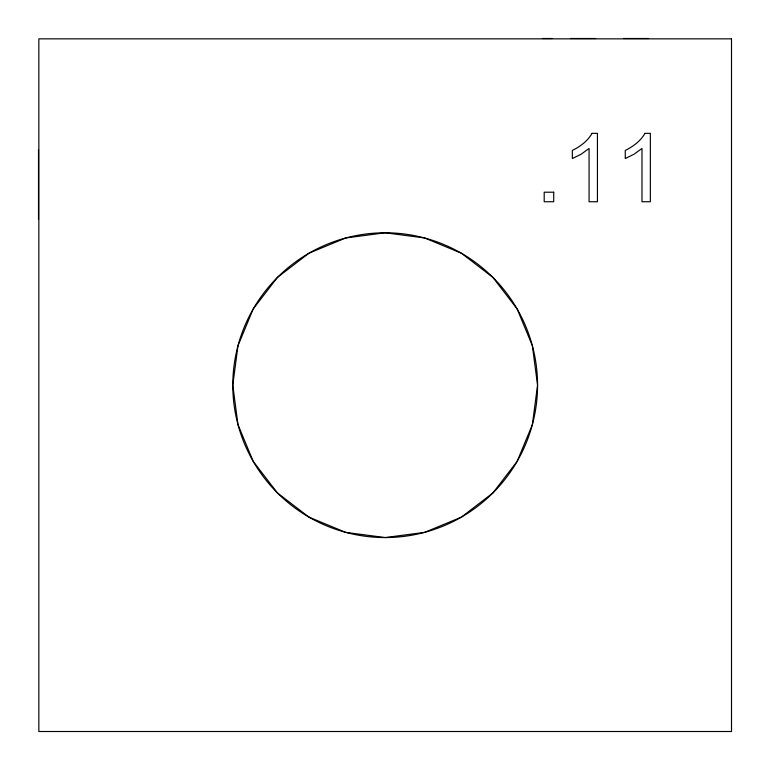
<?xml version="1.0" encoding="UTF-8"?>
<svg xmlns="http://www.w3.org/2000/svg" width="770" height="770" viewBox="0 0 770 770"><rect width="100%" height="100%" fill="white"/><g stroke="black" fill="none" stroke-linecap="round" stroke-linejoin="round"><path stroke-width="1.16" d="M542.426 38.5L551.955 38.5M570.58 38.5L595.672 38.5M623.498 38.5L648.581 38.5M38.5 149.707L38.5 219.306M237.978 345.73L232.79 385.173L237.978 424.617L253.205 461.365L277.421 492.925L308.982 517.142L345.73 532.368L385.173 537.556L424.617 532.368L461.365 517.142L492.925 492.925L517.142 461.365L532.368 424.617L537.556 385.173L532.368 345.73L517.142 308.982L492.925 277.421L461.365 253.205L424.617 237.978L385.173 232.79L345.73 237.978L308.982 253.205L277.421 277.421L253.205 308.982L237.978 345.73M592.043 133.354C587.664 141.112 580.185 146.531 572.351 150.448L572.351 158.533L581.148 154.212L589.069 148.446L589.069 201.73L597.433 201.73L597.433 133.354L592.043 133.354M644.962 133.354C640.573 141.112 633.104 146.531 625.259 150.448L625.259 158.533L634.066 154.212L641.988 148.446L641.988 201.73L650.352 201.73L650.352 133.354L644.962 133.354M731.5 38.846L38.846 38.846L38.846 731.5L731.5 731.5L731.5 38.846M553.717 192.211L544.197 192.211L544.197 201.73L553.717 201.73L553.717 192.211M308.982 517.142A152.383 152.383 0 0 0 537.556 385.173A152.383 152.383 0 0 0 308.982 253.205A152.383 152.383 0 0 0 308.982 517.142"/></g></svg>
